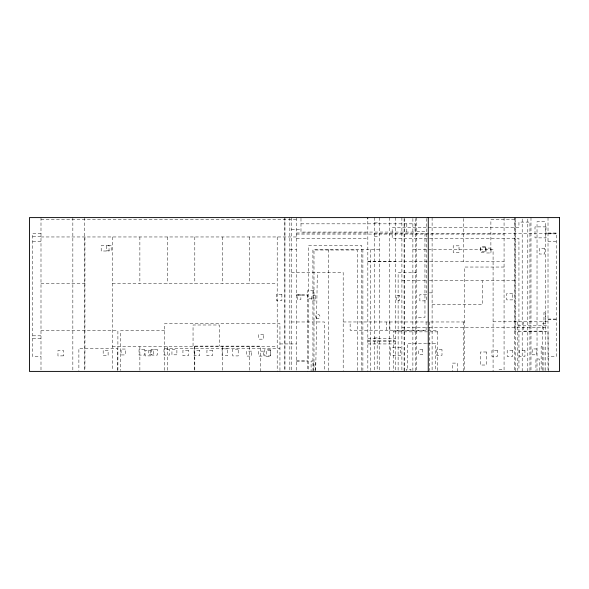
<?xml version="1.0" encoding="UTF-8"?>
<svg xmlns="http://www.w3.org/2000/svg" width="589" height="589" viewBox="0 0 589 589"><rect width="100%" height="100%" fill="white"/><g stroke="black" fill="none" stroke-linecap="round" stroke-linejoin="round"><path stroke-width="0.44" stroke-dasharray="2.94 2.21" d="M315.733 370.488L317.331 272.53M40.994 219.41L296.429 219.41L296.422 217.599L296.429 371.409M514.506 219.557L490.887 219.557L490.887 252.976M374.427 222.885L379.375 222.885M300.986 223.835L415.054 223.835L415.054 232.073L300.986 232.073L300.986 217.599M291.474 229.327L300.986 229.327M416.717 231.33L424.956 231.33L424.956 317.353L416.717 317.353M296.429 232.979L367.838 232.979M548.013 233.03L556.252 233.03L556.252 356.573L548.013 356.573M40.994 233.251L32.756 233.251L32.756 356.573L40.994 356.573M374.427 233.745L556.252 233.745M548.013 233.855L556.252 233.855M296.429 234.076L504.066 234.076M374.427 236.255L379.375 236.255M32.748 236.27L40.987 236.27M40.994 236.962L296.429 236.962M296.429 238.471L367.838 238.471M32.756 241.218L40.994 241.218M548.013 241.218L556.252 241.218M289.825 249.456L296.429 249.456M379.375 249.456L313.996 249.456L313.996 370.488M412.882 249.456L493.081 249.456L493.081 371.409M367.838 261.545L395.307 261.545M367.838 261.73L504.066 261.73M504.066 267.038L464.515 267.038L464.515 370.488M291.474 272.53L343.188 272.53L343.188 370.488M416.717 272.53L398.12 272.53L398.12 370.488M401.897 280.769L426.613 280.769M429.359 280.769L515.058 280.769M40.994 283.515L84.941 283.515M112.403 283.515L277.198 283.515M429.359 292.851L432.105 292.851M296.429 294.5L307.414 294.5L307.414 371.409M296.429 295.597L307.414 295.597M432.105 304.388L482.649 304.388L482.649 280.769M548.013 319.054L556.252 319.054M548.013 319.768L556.252 319.768M493.081 321.8L548.013 321.8M291.474 321.969L324.436 321.969L324.436 370.488M343.188 321.969L464.515 321.969M545.267 323.803L542.521 323.803L542.521 370.488M517.805 325.813L548.013 325.813M401.897 327.462L428.446 327.462M429.359 327.462L548.013 327.462M40.994 330.753L117.896 330.753L117.896 370.503M164.589 330.753L120.642 330.753L120.642 370.503M393.658 331.857L437.605 331.857M32.756 335.811L40.994 335.811M374.427 337.924L377.174 337.924L377.174 371.409M32.748 338.447L40.987 338.447M367.838 338.447L395.307 338.447M367.838 340.641L395.307 340.641M367.838 341.745L395.307 341.745M426.613 343.446L407.389 343.446L407.389 370.503M427.533 343.446L435.772 343.446L435.772 370.503M279.944 343.939L296.429 343.939M367.838 343.939L395.617 343.939M112.403 346.685L277.198 346.685M164.589 348.335L279.944 348.335M296.429 360.416L307.414 360.416M312.95 361.035L311.088 361.035L311.088 371.409M296.429 361.521L307.414 361.521M499.016 369.421L503.683 369.421M548.307 371.409L548.013 331.305L515.058 331.305L515.058 217.599M367.838 219.123L367.83 217.599L367.838 371.409M548.013 217.599L548.013 371.409M545.48 321.8L545.48 312.472L543.956 312.472L543.956 321.8M545.267 370.488L545.267 221.714L537.028 221.714L537.028 370.488M543.897 370.488L543.897 346.568L541.151 346.568L541.151 370.488M543.345 321.8L543.345 331.143L523.297 331.143L523.297 321.8M539.222 370.518L539.222 358.988L535.931 358.988L535.931 370.518M530.984 217.599L530.984 370.488M529.931 370.488L529.931 222.09L518.946 222.09L518.946 227.435L392.171 227.435L392.171 238.42L518.946 238.42L518.946 370.488M527.803 218.99L527.803 371.409M522.193 218.99L522.193 371.409M517.805 321.8L517.805 370.496M515.603 218.512L515.603 371.409M514.506 217.599L514.506 370.488M504.066 217.599L504.066 371.409M463.418 218.519L463.418 261.73M463.418 321.969L463.418 371.409M457.484 371.409L457.484 363.111L452.543 363.111L452.543 371.409M437.605 370.488L437.605 330.753L393.658 330.753L393.658 371.409M432.105 217.599L432.105 370.503M429.359 321.969L429.359 370.488M426.613 218.512L426.613 292.851M426.105 321.969L426.105 330.208L350.131 330.208L350.131 321.969M416.717 217.599L416.717 370.488M415.613 218.512L415.613 371.409M412.882 218.512L412.882 370.488M410.894 370.672L410.894 369.207L406.498 369.207L406.498 370.672M406.815 223.835L406.815 232.073M404.628 218.512L404.628 371.409M404.083 218.512L404.083 371.409M401.897 217.599L401.897 370.488M395.307 217.599L395.307 370.488M389.889 321.969L389.889 330.208M389.255 217.599L389.255 370.488M386.509 321.969L386.509 330.208M379.375 217.599L379.375 371.409M374.427 217.599L374.427 371.409M370.577 249.456L370.577 370.488M362.883 249.456L362.883 370.488M361.793 370.488L361.793 245.613L308.511 245.613L308.511 370.488M357.398 370.488L357.398 250.008L312.906 250.008L312.95 371.409M328.279 249.456L328.279 370.488M315.365 370.503L315.365 362.412L313.451 362.412L313.451 370.503M291.474 217.599L291.474 371.409M289.825 217.599L289.825 370.488M284.892 217.599L284.892 370.488L284.885 218.512M279.944 370.518L279.944 323.619L164.589 323.619L164.589 371.409M277.198 236.962L277.198 371.409M260.301 371.409L260.301 346.141L193.045 346.089L193.045 324.988L219.248 324.988L219.248 346.089M249.736 236.962L249.736 283.515M249.736 346.685L249.736 370.488M222.267 236.962L222.267 283.515M222.267 346.685L222.267 370.488M194.804 236.962L194.804 283.515M194.804 346.685L194.804 371.409M194.385 346.141L194.385 370.503M167.335 236.962L167.335 283.515M167.335 346.685L167.335 371.409M139.873 236.962L139.873 283.515M139.873 346.685L139.873 371.409M117.336 370.518L117.336 348.335L78.882 348.335L78.882 370.518M112.403 236.962L112.403 370.488M84.941 236.962L84.941 370.488M84.382 217.599L84.382 370.488M72.845 217.599L72.845 370.488M40.994 217.599L40.994 371.409M150.585 350.426L150.585 355.866L145.093 355.918L145.093 350.426L150.585 350.426M63.457 355.844L57.965 355.977L57.965 350.426L63.457 350.426L63.457 355.844M545.981 226.883L534.996 226.883L534.996 237.875L545.981 237.875L545.981 226.883M111.188 245.665L106.248 245.665L106.248 250.833L111.188 250.833L111.188 245.665M109.046 245.723L101.19 245.723L101.19 251.002L109.046 251.002L109.046 245.723M459.022 245.834L453.199 245.834L453.199 252.431L459.022 252.431L459.022 245.834M485.226 246.769L480.83 246.769L480.83 251.606L485.226 251.606L485.226 246.769M485.446 247.203L480.72 247.203L480.72 252.32L485.446 252.32L485.446 247.203M490.998 248.087L486.109 248.087L486.109 252.976L490.998 252.976L490.998 248.087M544.67 248.58L539.222 248.58L539.222 254.021L544.67 254.021L544.67 248.58M313.613 290.495L307.679 290.495L307.679 298.844L313.613 298.844L313.613 290.495M512.636 293.565L506.702 293.565L506.702 299.889L512.636 299.889L512.636 293.565M281.866 294.338L276.374 294.338L276.374 300.552L281.866 300.552L281.866 294.338M426.392 294.5L419.861 294.5L419.861 300.876L426.392 300.876L426.392 294.5M300.869 294.942L297.46 294.942L297.46 299.507L300.869 299.507L300.869 294.942M315.697 295.273L311.743 295.273L311.743 300.935L315.697 300.935L315.697 295.273M399.754 295.545L396.183 295.545L396.183 300.442L399.754 300.442L399.754 295.545M263.622 334.434L258.681 334.434L258.681 339.168L263.622 339.168L263.622 334.434M400.52 347.179L390.581 347.179L390.581 355.594L400.52 355.594L400.52 347.179M227.597 348.887L222.105 348.887L222.105 355.756L227.597 355.756L227.597 348.887M536.807 348.938L532.191 348.938L532.191 354.821L536.807 354.821L536.807 348.938M125.251 349.049L121.076 349.049L121.076 354.931L125.251 354.931L125.251 349.049M238.199 349.159L232.707 349.159L232.707 355.918L238.199 355.918L238.199 349.159M169.47 349.491L163.978 349.491L163.978 355.093L169.47 355.093L169.47 349.491M144.533 349.601L139.041 349.601L139.041 355.093L144.533 355.093L144.533 349.601M157.263 349.601L151.771 349.601L151.771 355.093L157.263 355.093L157.263 349.601M270.226 349.601L264.733 349.601L264.733 355.918L270.226 355.918L270.226 349.601M422.718 349.763L418.646 349.763L418.646 354.6L422.718 354.6L422.718 349.763M153.758 349.881L148.818 349.881L148.818 354.821L153.758 354.821L153.758 349.881M441.993 349.77L436.501 349.77L436.501 355.263L441.993 355.263L441.993 349.77M108.111 350.315L103.171 350.315L103.171 355.535L108.111 355.535L108.111 350.315M188.428 350.264L182.929 350.264L182.929 355.756L188.428 355.756L188.428 350.264M199.612 350.264L194.112 350.264L194.112 355.756L199.612 355.756L199.612 350.264M212.415 350.264L206.923 350.264L206.923 355.756L212.415 355.756L212.415 350.264M497.425 350.477L491.925 350.477L491.925 356.411L497.425 356.411L497.425 350.477M512.673 350.477L507.181 350.477L507.181 356.411L512.673 356.411L512.673 350.477M524.946 350.477L519.446 350.477L519.446 356.411L524.946 356.411L524.946 350.477M270.712 350.588L266.206 350.588L266.206 356.36L270.712 356.36L270.712 350.588M251.591 351.14L246.651 351.14L246.651 356.087L251.591 356.087L251.591 351.14M263.622 351.14L258.681 351.14L258.681 356.087L263.622 356.087L263.622 351.14M486.462 351.994L480.418 351.994L480.418 365.025L486.462 365.025L486.462 351.994M176.884 354.821L171.944 354.821L171.944 349.601L176.884 349.881L176.884 354.821M316.345 317.957A2.098 2.098 0 0 0 319.856 317.015A2.098 2.098 0 0 0 317.287 314.445A2.098 2.098 0 0 0 316.345 317.957"/><path stroke-width="0.88" d="M428.255 217.599L428.255 371.409M559.55 217.599L29.45 217.599L29.45 371.409L559.55 371.409L559.55 217.599"/></g></svg>
